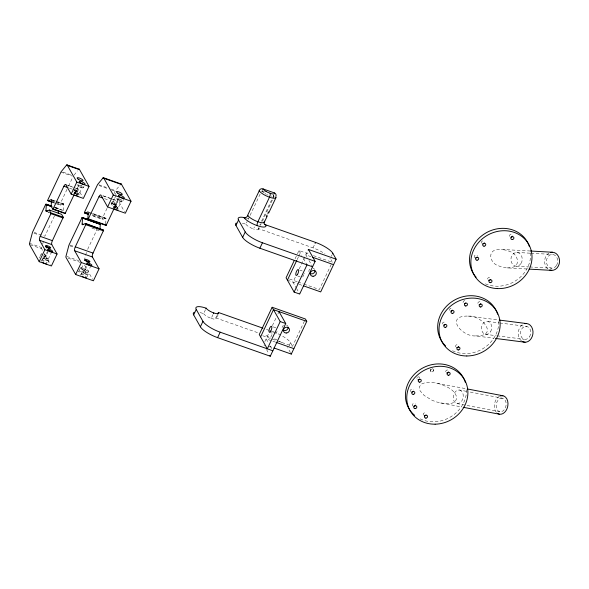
<?xml version="1.0" encoding="UTF-8"?>
<svg xmlns="http://www.w3.org/2000/svg" width="589" height="589" viewBox="0 0 589 589"><rect width="100%" height="100%" fill="white"/><g stroke="black" fill="none" stroke-linecap="round" stroke-linejoin="round"><path stroke-width="0.44" stroke-dasharray="2.94 2.21" d="M63.354 210.59L63.759 204.56A1.568 0.537 -70.6 0 0 63.376 203.89L58.495 202.167M105.652 223.872L106.005 218.821A1.568 0.537 -70.6 0 0 105.622 218.144L92.105 213.38M261.369 191.337L261.796 190.969L262.488 191.337L262.039 191.042M42.614 250.369L41.731 248.808A1.568 0.537 -70.6 0 1 41.767 247.608L42.474 244.943M42.71 244.052L43.417 241.387M84.227 260.632L85.412 256.193M85.648 255.302L86.59 251.746M67.013 189.363L60.107 203.971L60.262 205.156M107.014 208.373L102.339 218.283L102.508 219.41M258.807 227.56L258.372 228.598L313.002 247.859A15.653 4.226 25.3 0 1 325.003 253.852M259.815 225.131L260.39 223.746M272.751 197.506L273.598 195.695L273.362 195.114A6.251 1.686 25.3 0 1 272.582 196.166L272.427 196.181A6.943 1.877 25.3 0 1 270.999 196.034M262.355 190.74L262.164 191.153A6.251 1.686 25.3 0 0 265.043 193.59M54.438 215.964L44.874 236.182L32.675 231.882M68.545 186.124L72.749 177.23M39.978 256.635L41.252 253.933M41.672 260.89L43.269 257.511M73.927 193.575L74.472 192.434M74.56 193.766L76.091 190.527A3.129 1.075 -70.6 0 1 78.05 188.995L82.475 196.836M44.308 258.137L47.834 250.671M75.201 192.794L78.727 185.329M43.402 255.707A2.003 0.537 25.3 0 0 45.861 256.348L47.834 252.18M76.769 190.991L78.735 186.838M76.96 192.493L77.498 191.351A2.82 0.758 25.3 0 0 74.95 189.26M46.273 258.306L46.914 256.959M48.283 259.072L51.42 252.438M78.786 194.561A2.003 0.537 25.3 0 0 76.393 192.861A2.003 0.537 25.3 0 0 75.804 193.619A2.003 0.537 25.3 0 0 78.786 194.561L81.142 189.584M47.967 262.561L48.924 260.529M83.351 187.722L83.991 186.374M87.636 249.353L96.905 229.754M113.964 193.678L115.127 191.226A1.568 0.537 -70.6 0 1 115.488 190.63L120.723 184.224M78.749 271.448L80.34 268.069M115.091 194.584L115.724 193.236M111.196 203.779L111.733 202.638M81.488 268.422L83.056 265.109M112.381 203.087L115.915 195.622M80.759 275.019L82.357 271.639M113.206 207.357L113.751 206.209M83.505 272L86.244 266.191M114.399 206.658L117.925 199.192M114.413 207.865L116.74 202.947A3.129 1.075 -70.6 0 1 117.852 201.372M85.118 270.123L87.076 265.978M116.011 204.781L119.147 198.147M116.18 206.319A2.82 0.758 25.3 0 0 112.801 203.919A2.82 0.758 25.3 0 0 111.984 204.994A2.82 0.758 25.3 0 0 116.18 206.319L116.659 205.23M85.302 272.508L86.259 270.484M87.525 272.869L90.272 267.06M117.991 208.403A2.003 0.537 25.3 0 0 115.658 206.702A2.003 0.537 25.3 0 0 114.98 207.416A2.003 0.537 25.3 0 0 117.991 208.403L121.555 200.886M86.995 276.756L88.276 274.054M122.703 201.247L123.661 199.222M200.046 312.597A15.653 4.226 25.3 0 1 203.617 313.628L205.392 309.88M242.329 223.172A15.653 4.226 25.3 0 1 245.9 224.203L247.189 221.479M248.153 219.432L249.28 217.047M250.089 215.346L260.286 193.774M203.617 313.628A6.884 1.863 25.3 0 0 211.201 318.391L213.122 314.305M245.9 224.203A6.884 1.863 25.3 0 0 253.476 228.966L254.441 226.927M211.201 318.391A6.884 1.863 25.3 0 0 215.817 317.92L217.105 315.196M261.479 221.346L271.684 199.774M218.151 314.784L215.817 318.885M260.426 225.359L261.199 223.724M262.363 221.273L274.018 196.601L273.51 195.239M295.06 258.799L297.011 254.669M297.401 253.844L298.962 250.546L310.05 254.455M297.18 259.528L298.351 257.054M298.741 256.23L300.302 252.924M264.859 341.576L268.488 333.904M272.39 325.643L276.293 317.39M277.853 314.084L279.031 311.61M295.31 277.176L292.969 282.131L296.098 287.69M299.212 268.915L307.62 251.135M266.434 329.413L273.296 331.828L270.719 337.276L263.857 334.861M313.002 247.859L314.614 244.45M289.228 345.397L290.517 342.673A15.653 4.226 25.3 0 0 273.296 331.828M303.998 284.112L319.356 289.523L332.233 262.274L330.385 258.357M331.349 256.318L331.997 254.956M277.176 340.832L292.534 346.251L305.021 319.827M258.468 229.452L259.248 227.818M57.877 208.69L58.201 208.329L58.525 208.83M74.081 175.11L77.571 170.839M63.376 203.89L60.387 205.193L55.381 203.433M105.622 218.144L102.633 219.454L91.648 215.581M530.387 251.01L500.23 249.375A16.345 14.703 -29.4 0 0 497.322 249.707C486.691 250.524 490.365 263.99 498.574 265.779A26.1 23.479 -29.4 0 0 502.284 267.119L505.966 267.811L528.097 269.055M507.129 267.892L507.99 267.899A16.345 14.703 -29.4 0 0 510.899 267.568C521.53 266.751 517.856 253.285 509.647 251.496A26.1 23.479 -29.4 0 0 505.936 250.156L501.092 249.383M475.654 335.907C499.457 336.415 481.817 314.901 468.137 316.072C444.327 315.557 461.975 337.077 475.654 335.907L493.744 338.219M516.781 252.445L530.1 253.189M530.984 253.233L552.291 254.419M516.354 266.213L528.782 266.905M529.673 266.95L551.864 268.186M468.137 316.072L498.294 319.945M487.972 321.461L498.861 322.853M499.766 322.971L526.986 326.461M485.248 334.294L496.137 335.686M497.042 335.804L524.262 339.293M465.001 388.512L431.943 382.342L425.818 382.452L421.488 384.013L419.353 386.877L419.339 388.755L420.156 390.897L424.19 395.491L431.789 400.1A47.002 42.283 -29.4 0 0 437.075 402.073L461.378 406.94M440.682 402.986C460.664 407.522 461.548 392.399 444.386 385.766A47.002 42.283 -29.4 0 0 439.099 383.792L435.492 382.879M459.589 390.028A6.884 4.933 -79.2 0 1 461.783 401.013A6.884 4.933 -79.2 0 1 453.412 399.32A6.884 4.933 -79.2 0 1 459.589 390.028L468.527 391.737M470.316 392.075L502.483 398.216A6.884 4.933 -79.2 0 1 504.685 409.2A6.884 4.933 -79.2 0 1 496.306 407.507A6.884 4.933 -79.2 0 1 502.483 398.216M456.931 403.546L499.833 411.733M264.726 192.051L262.105 191.094M313.466 255.655L332.233 262.274M311.051 256.716L305.853 254.882L307.193 257.26M62.927 172.091L71.055 174.962M98.856 184.762L107.728 187.891M111.056 189.062L115.488 190.63M60.932 172.121L72.322 176.133M99.07 185.564L108.369 188.841M111.748 190.033L115.127 191.226M102.839 195.695L117.623 200.908M103.495 196.056L111.939 199.03M112.786 199.332L117.859 201.114M68.567 185.52L73.139 187.133M76.187 188.208L77.719 188.745M65.85 184.688L73.176 187.273M73.986 187.56L78.05 188.995M104.54 198.648L108.98 200.208M112.308 201.386L116.74 202.947M69.583 188.23L72.027 189.091M72.837 189.378L76.091 190.527M299.86 270.115L302.231 270.955M297.747 276.013L300.125 276.852M289.493 278.995L297.173 281.704M298.019 282.006L303.144 283.81M287.417 280.173L298.167 283.964M299.035 284.266L302.496 285.488M92.488 213.439L105.799 218.129M88.725 212.187L91.266 213.085M52.973 200.142L55.418 201.004M56.227 201.283L63.546 203.868M89.108 212.865L106.005 218.821M51.177 199.583L55.248 201.018M51.56 200.26L55.624 201.696M56.441 201.983L63.759 204.56M92.399 214.661L102.383 218.18M52.001 201.048L55.256 202.196M56.065 202.483L60.13 203.919M92.12 215.39L102.258 218.961M51.876 201.836L54.313 202.697M57.567 203.838L60.012 204.7M52.126 202.285L54.689 203.183M54.968 207.188L58.267 208.381M55.211 207.586L63.347 210.45M54.431 207.527L63.376 210.685M54.49 207.63L58.554 208.94M47.952 211.9L49.579 212.474M47.783 211.922L49.41 212.489M91.958 228.127L95.654 229.43M96.39 229.695L100.086 230.998M69.966 245.031L74.192 246.519M34.029 233.215L38.903 234.93M69.958 245.878L73.286 247.056M273.038 326.843L276.204 327.963M29.568 243.309L41.767 247.608M66.859 256.458L78.683 260.625M30.348 244.796L41.731 248.808M68.199 258.144L80.398 262.444M269.342 332.181L273.303 333.573M215.817 317.92L258.711 333.043M262.672 335.723L276.322 340.53M275.674 342.216L266.147 338.852L268.385 342.827M268.768 346.141L272.236 347.363M268.047 195.114L267.207 194.738M273.311 195.084L273.716 195.298M308.982 260.441L312.56 266.795M298.962 250.546L301.649 255.309M303.438 258.483L306.567 264.041M296.547 288.485L299.676 294.044M290.517 342.673L292.534 346.251M290.458 352.59L287.94 348.121A15.653 4.226 25.3 0 0 287.587 347.569M270.174 346.001L272.854 350.764M263.99 345.051L264.409 345.795M266.508 349.513L269.018 353.982M119.14 202.204L124.463 211.635M84.602 265.175L92.517 279.223M44.374 253.491L47.451 258.954M47.886 259.734L50.529 264.417M521.626 341.053A9.395 7.355 -82.7 0 1 518.261 332.608A9.395 7.355 -82.7 0 1 522.818 324.458M498.802 321.417A31.305 28.162 -29.4 0 1 483.51 348.313A31.305 28.162 -29.4 0 1 452.359 350.646M455.724 346.884A1.568 1.406 -29.4 0 1 456.35 344.933A1.568 1.406 -29.4 0 1 458.389 345.257M442.523 324.002A1.568 1.406 -29.4 0 1 443.723 322.146A1.568 1.406 -29.4 0 1 445.527 323.214M449.834 310.374A1.568 1.406 -29.4 0 1 450.666 308.261A1.568 1.406 -29.4 0 1 452.683 309.173M477.848 303.335A1.568 1.406 -29.4 0 1 480.838 302.606M463.094 302.555A1.568 1.406 -29.4 0 1 464.382 300.743A1.568 1.406 -29.4 0 1 466.12 301.885M547.755 268.82A9.078 7.473 -86.8 0 1 548.896 253.182M530.601 252.895A31.305 28.162 -29.4 0 1 515.611 280.791A31.305 28.162 -29.4 0 1 483.65 283M481.522 243.139A1.568 1.406 -29.4 0 1 482.516 240.997A1.568 1.406 -29.4 0 1 484.408 242.219M509.618 236.366A1.568 1.406 -29.4 0 1 510.796 234.326A1.568 1.406 -29.4 0 1 512.57 235.659M474.94 257.621A1.568 1.406 -29.4 0 1 475.109 255.162A1.568 1.406 -29.4 0 1 477.362 256.193M487.604 279.068A1.568 1.406 -29.4 0 1 490.608 278.339M432.223 368.751A1.568 1.406 -29.4 0 1 433.246 370.805A1.568 1.406 -29.4 0 1 430.765 371.217A1.568 1.406 -29.4 0 1 431.384 368.891M496.35 412.359A9.395 6.729 -79.2 0 1 494.605 403.436A9.395 6.729 -79.2 0 1 499.811 396.147M466.554 389.763A31.305 28.162 -29.4 0 1 451.012 416.681A31.305 28.162 -29.4 0 1 419.743 418.676M445.763 371.777A1.568 1.406 -29.4 0 1 447.044 370.025A1.568 1.406 -29.4 0 1 448.781 371.085M417.461 377.269A1.568 1.406 -29.4 0 1 419.839 377.682M416.887 378.403A1.568 1.406 -29.4 0 1 417.064 377.748M410.835 391.597A1.568 1.406 -29.4 0 1 411.313 389.285A1.568 1.406 -29.4 0 1 413.478 390.198M423.322 415.039A1.568 1.406 -29.4 0 1 424.168 412.977A1.568 1.406 -29.4 0 1 426.178 413.802M413.095 406.042A1.568 1.406 -29.4 0 1 413.073 403.679A1.568 1.406 -29.4 0 1 415.429 404.26M113.125 207.652A2.82 0.758 25.3 0 1 114.722 207.468A2.82 0.758 25.3 0 1 117.741 209.051M116.261 208.366A2.82 0.758 25.3 0 1 113.846 206.165A2.82 0.758 25.3 0 1 118.087 207.748A2.82 0.758 25.3 0 1 117.042 208.653M117.726 199.885A3.254 0.876 25.3 0 1 117.564 198.449A3.254 0.876 25.3 0 1 121.754 200.201M118.058 199.546A2.003 0.537 25.3 0 1 119.942 199.538M120.797 200.017A2.003 0.537 25.3 0 1 121.165 200.282M116.438 195.04A3.254 0.876 25.3 0 1 116.688 195.114M80.936 275.365A3.254 0.876 25.3 0 1 82.431 274.805A3.254 0.876 25.3 0 1 86.266 276.83M84.05 273.178A3.254 0.876 25.3 0 1 82.939 271.242A3.254 0.876 25.3 0 1 87.533 273.163M83.888 272.604A2.003 0.537 25.3 0 1 84.242 271.904A2.003 0.537 25.3 0 1 86.841 273.178M83.888 274.246A3.254 0.876 25.3 0 1 80.862 273.215A3.254 0.876 25.3 0 1 78.779 271.551M78.764 271.257A3.254 0.876 25.3 0 1 80.833 271.352A3.254 0.876 25.3 0 1 83.925 272.965M41.591 261.339A3.254 0.876 25.3 0 1 43.328 261.008A3.254 0.876 25.3 0 1 46.936 262.9M44.219 258.961A3.254 0.876 25.3 0 1 43.88 257.422A3.254 0.876 25.3 0 1 48.173 259.226M44.182 260.345A3.254 0.876 25.3 0 1 41.878 259.506M39.765 258.034A3.254 0.876 25.3 0 1 39.758 257.268M42.798 257.997A3.254 0.876 25.3 0 1 44.146 258.74M44.087 254.485A3.254 0.876 25.3 0 1 47.032 256.819A3.254 0.876 25.3 0 1 43.476 256.127M41.252 254.514A3.254 0.876 25.3 0 1 41.959 253.859M44.241 254.919A2.003 0.537 25.3 0 1 45.861 256.348M44.366 258.461A2.003 0.537 25.3 0 1 45.103 258.092A2.003 0.537 25.3 0 1 47.341 259.116M50.183 252.607A2.82 0.758 25.3 0 1 49.918 252.512M48.666 251.915A2.82 0.758 25.3 0 1 48.445 251.79M46.435 248.212A2.82 0.758 25.3 0 1 46.236 248.087M83.24 187A3.254 0.876 25.3 0 1 83.248 187.773M78.86 186.293A3.254 0.876 25.3 0 1 78.138 184.607A3.254 0.876 25.3 0 1 82.394 186.271M74.398 189.29A2.003 0.537 25.3 0 1 76.806 190.91A2.003 0.537 25.3 0 1 74.295 190.365M78.793 185.66A2.003 0.537 25.3 0 1 80.31 185.535M81.039 185.866A2.003 0.537 25.3 0 1 81.761 186.315M73.897 193.648A2.82 0.758 25.3 0 1 75.65 193.685A2.82 0.758 25.3 0 1 78.374 195.099M74.405 190.402A2.82 0.758 25.3 0 1 76.982 192.463A2.82 0.758 25.3 0 1 73.706 191.734M77.52 191.315A2.82 0.758 25.3 0 1 74.243 190.593M277.044 331.29A3.129 1.075 -70.6 0 1 275.365 334.051M282.087 327.543A3.129 2.812 -29.4 0 1 283.493 325.43M286.394 325.01A3.129 2.812 -29.4 0 1 287.859 326.24M274.665 338.852A15.653 4.226 25.3 0 1 282.727 343.277M246.6 218.166A15.653 4.226 25.3 0 1 248.477 218.755M273.546 195.798A6.935 1.87 25.3 0 1 273.075 197.175M304.189 273.097A3.129 1.075 -70.6 0 1 304.101 273.671M303.865 274.562A3.129 1.075 -70.6 0 1 302.621 276.948M308.901 271.684A3.129 2.812 -29.4 0 1 310.587 268.532M312.965 268.209A3.129 2.812 -29.4 0 1 314.681 269.512M329.862 258.144A15.653 4.226 25.3 0 1 330.223 258.704M258.409 228.606A6.935 1.87 25.3 0 1 253.469 228.959M266.353 194.318A6.994 1.892 25.3 0 1 264.991 193.553M529.614 336.739A6.575 5.146 -82.7 0 0 526.492 326.365A6.575 5.146 -82.7 0 0 520.772 335.539A6.575 5.146 -82.7 0 0 529.614 336.739M490.593 331.732A6.575 5.146 -82.7 0 0 487.471 321.358A6.575 5.146 -82.7 0 0 481.758 330.532A6.575 5.146 -82.7 0 0 490.593 331.732M521.081 263.379A6.884 5.669 -86.8 0 0 517.289 252.482A6.884 5.669 -86.8 0 0 511.333 262.12A6.884 5.669 -86.8 0 0 521.081 263.379M556.59 265.352A6.884 5.669 -86.8 0 0 552.799 254.455A6.884 5.669 -86.8 0 0 546.85 264.093A6.884 5.669 -86.8 0 0 556.59 265.352M431.973 371.873A1.568 1.406 -29.4 0 0 433.43 369.664A1.568 1.406 -29.4 0 0 430.787 369.737A1.568 1.406 -29.4 0 0 431.973 371.873M112.528 203.846A2.82 0.758 25.3 0 0 116.725 205.178A2.82 0.758 25.3 0 0 113.346 202.778A2.82 0.758 25.3 0 0 112.528 203.846M112.97 203.846A2.003 0.537 25.3 0 0 115.981 204.832A2.003 0.537 25.3 0 0 113.64 203.131A2.003 0.537 25.3 0 0 112.97 203.846M81.496 269.261A3.254 0.876 25.3 0 0 86.244 270.668A3.254 0.876 25.3 0 0 82.165 267.892A3.254 0.876 25.3 0 0 81.496 269.261M82.077 269.18A2.003 0.537 25.3 0 0 85.088 270.167A2.003 0.537 25.3 0 0 82.747 268.466A2.003 0.537 25.3 0 0 82.077 269.18M75.311 193.582A2.82 0.758 25.3 0 0 79.515 194.922A2.82 0.758 25.3 0 0 76.15 192.529A2.82 0.758 25.3 0 0 75.311 193.582"/><path stroke-width="0.88" d="M52.046 206.768L46.354 204.626M99.997 228.62L100.285 224.409L82.548 218.055M48.18 200.893L51.177 199.583A1.568 0.537 -70.6 0 1 51.56 200.26L51.147 206.268L45.751 204.243L32.675 231.882A1.568 0.537 -70.6 0 0 32.402 232.64L29.568 243.309A1.568 0.537 -70.6 0 0 29.531 244.509L39.205 261.678L51.405 265.978L57.074 253.992L51.773 244.575A3.129 1.075 -70.6 0 1 52.392 240.665L63.259 217.245L61.639 214.359L49.321 210.023L46.325 211.326A1.568 0.537 -70.6 0 1 45.942 210.656L46.354 204.758M58.259 213.27L58.436 210.744M82.261 217.474L100.255 224.181L82.114 217.444L69.127 244.737A1.568 0.537 -70.6 0 0 68.847 245.488L66.012 256.156A1.568 0.537 -70.6 0 0 65.983 257.364L75.65 274.526L93.393 280.784L99.062 268.798L92.421 257.003A3.129 1.075 -70.6 0 1 93.033 253.086L103.635 230.189L85.508 223.415L82.512 224.726A1.568 0.537 -70.6 0 1 82.136 224.048L82.548 218.158M99.062 268.798L81.319 262.539L74.678 250.745A3.129 1.075 -70.6 0 1 75.296 246.828L85.758 224.689L85.633 223.459M57.074 253.992L44.874 249.692L39.573 240.275A3.129 1.075 -70.6 0 1 40.185 236.358L50.978 213.52L49.439 210.059M85.758 224.689L103.524 230.895M262.746 189.923L263.187 188.966L274.305 192.89A3.092 2.783 -30.3 0 1 275.947 196.181M51.177 206.378L52.944 209.228L63.892 186.227A3.129 1.075 -70.6 0 1 65.85 184.688L71.159 194.105L83.358 198.405L89.027 186.411L79.353 169.249L67.153 164.949A1.568 0.537 -70.6 0 0 66.535 165.119L61.3 171.524A1.568 0.537 -70.6 0 0 60.932 172.121L47.827 199.892L48.062 200.849L51.434 202.034M39.205 261.678L44.874 249.692M71.159 194.105L76.828 182.111L67.153 164.949M52.774 209.213L65.121 213.542L74.177 194.576M88.269 214.389L84.772 213.159L84.551 212.143L97.384 184.968A1.568 0.537 -70.6 0 1 97.745 184.372L102.987 177.966A1.568 0.537 -70.6 0 1 103.598 177.797L121.341 184.055L131.016 201.217L125.347 213.211L107.603 206.953L100.962 195.158A3.129 1.075 -70.6 0 0 98.996 196.697L88.151 219.16L87.886 218.688L106.27 225.086L114.03 208.69M75.65 274.526L81.319 262.539M107.603 206.953L113.272 194.966L103.598 177.797M279.031 311.61L285.739 323.523L270.277 356.22L217.599 337.644A15.653 4.226 25.3 0 1 200.378 326.799L193.663 314.887L196.24 309.439A15.653 4.226 25.3 0 1 206.194 308.18A6.884 1.863 25.3 0 0 213.778 312.943A6.884 1.863 25.3 0 0 218.394 312.472L263.003 328.198M312.56 266.795L259.874 248.219A15.653 4.226 25.3 0 1 242.653 237.374L235.946 225.462L238.523 220.014A15.653 4.226 25.3 0 1 245.849 217.959M205.87 308.857L206.194 308.18M200.378 326.799L202.955 321.351L196.24 309.439M242.653 237.374L245.23 231.926L238.523 220.014M213.446 313.628L213.77 312.943M217.591 314.173L218.394 312.472M266.353 216.509L267.082 214.978M267.804 213.446L268.532 211.907M264.336 222.215L267.237 216.089M268.687 213.019L275.932 197.69M217.599 337.644L220.176 332.196A15.653 4.226 25.3 0 1 202.955 321.351M259.874 248.219L262.451 242.771A15.653 4.226 25.3 0 1 245.23 231.926M272.14 307.267L259.256 334.515L267.31 348.813L280.195 321.565L272.14 307.267L305.411 319.002L306.759 321.38L291.297 354.077L273.966 347.974M294.279 260.448L286.077 277.794L294.132 292.085L299.676 294.044L315.137 261.347L308.43 249.434L308.106 250.111M260.596 336.901L273.48 309.652L306.759 321.38M287.417 280.173L296.79 260.36M315.093 243.426L315.579 242.41L264.284 224.321M294.132 292.085L307.016 264.836M332.476 253.933L332.8 253.248A15.653 4.226 25.3 0 0 315.579 242.41M332.8 253.248L336.157 259.204L320.696 291.908L303.364 285.798M65.342 213.255L53.165 208.911M106.27 225.086L105.946 225.44L105.63 224.939M84.89 213.196L87.886 211.893A1.568 0.537 -70.6 0 1 88.262 212.563L87.857 218.593M530.387 251.01L552.357 252.232M529.01 269.107L551.797 270.373M499.163 320.055L526.161 323.516M495.482 338.439L525.093 342.238M467.718 389.027L502.969 395.764M463.19 407.286L499.347 414.192M274.305 192.883A6.17 1.664 25.3 0 1 273.458 193.995A6.928 1.87 25.3 0 1 271.794 193.81L267.958 192.426A7.002 1.892 25.3 0 1 266.014 191.366M308.43 249.434L336.157 259.204M66.535 165.119L78.735 169.418A1.568 0.537 -70.6 0 1 79.353 169.249M102.987 177.966L120.723 184.224A1.568 0.537 -70.6 0 1 121.341 184.055M312.781 257.327L333.58 264.66M262.451 242.771L315.137 261.347M76.828 182.111L89.027 186.411M113.272 194.966L131.016 201.217M98.996 196.697L102.324 197.867M63.892 186.227L67.963 187.655M84.514 212.703L88.74 214.197M47.805 200.4L51.876 201.836M46.067 204.081L51.766 206.084M88.151 219.16L105.88 225.396M45.677 204.383L51.368 206.393M81.871 217.783L90.735 220.912M91.847 221.302L99.607 224.034L100.005 223.732M85.898 223.93L103.627 230.166M45.942 210.656L47.569 211.223M51.037 212.894L63.237 217.194M82.136 224.048L83.822 224.645M50.912 213.674L63.111 217.982M75.296 246.828L93.033 253.086M40.185 236.358L52.392 240.665M280.195 321.565L285.739 323.523M74.678 250.745L92.421 257.003M39.573 240.275L51.773 244.575M276.543 342.518L293.874 348.629M220.176 332.196L272.854 350.764M291.084 353.709L291.297 354.077M269.858 355.469L270.277 356.22M524.806 323.656A9.395 7.355 -82.7 0 1 532.898 333.97A9.395 7.355 -82.7 0 1 522.288 341.48M445.615 345.979A31.305 28.162 -29.4 0 1 453.368 300.729A31.305 28.162 -29.4 0 1 497.639 314.224M458.485 346.612A1.568 1.406 -29.4 0 1 456.718 347.562M445.24 324.289A1.568 1.406 -29.4 0 1 443.753 324.981M452.536 310.123A1.568 1.406 -29.4 0 1 450.865 311.007M480.749 303.681A1.568 1.406 -29.4 0 1 479.137 304.609M465.744 303.004A1.568 1.406 -29.4 0 1 464.434 303.6M550.295 252.541A9.078 7.473 -86.8 0 1 559.55 261.45A9.078 7.473 -86.8 0 1 549.751 269.983M476.111 277.22A31.305 28.162 -29.4 0 1 486.021 232.891A31.305 28.162 -29.4 0 1 529.415 246.622M484.224 242.94A1.568 1.406 -29.4 0 1 482.744 243.809M512.268 236.476A1.568 1.406 -29.4 0 1 510.972 237.176M477.075 257.106A1.568 1.406 -29.4 0 1 475.595 257.82M490.401 279.539A1.568 1.406 -29.4 0 1 488.531 280.224M500.414 395.918A9.395 6.729 -79.2 0 1 507.814 405.976A9.395 6.729 -79.2 0 1 497.447 413.368M414.641 415.326A31.305 28.162 -29.4 0 1 420.362 369.406A31.305 28.162 -29.4 0 1 465.413 382.526M448.649 371.946A1.568 1.406 -29.4 0 1 446.734 372.83M419.677 379.014A1.568 1.406 -29.4 0 1 417.954 379.728M413.088 391.42A1.568 1.406 -29.4 0 1 411.711 391.979M426.002 414.921A1.568 1.406 -29.4 0 1 424.301 415.709M415.223 405.482A1.568 1.406 -29.4 0 1 413.817 406.226M118.05 209.993A2.82 0.758 25.3 0 1 117.182 209.978M116.247 209.713A2.82 0.758 25.3 0 1 115.459 209.389M114.487 208.881A2.82 0.758 25.3 0 1 114.281 208.756M121.709 201.615A3.254 0.876 25.3 0 1 119.052 200.68M86.819 263.997A2.82 0.758 25.3 0 1 91.059 265.911M86.605 277.691A3.254 0.876 25.3 0 1 82.453 276.55M87.29 274.422A3.254 0.876 25.3 0 1 84.632 273.487M87.466 264.395A2.003 0.537 25.3 0 1 89.226 264.962A2.003 0.537 25.3 0 1 90.596 265.963M84.558 260.441A2.82 0.758 25.3 0 1 86.767 260.942A2.82 0.758 25.3 0 1 89.049 262.341M85.692 260.853A2.003 0.537 25.3 0 1 88.578 262.385M46.796 263.997A3.254 0.876 25.3 0 1 42.622 262.341M48.018 260.581A3.254 0.876 25.3 0 1 45.486 259.697M45.817 247.093A2.003 0.537 25.3 0 1 47.216 247.225A2.003 0.537 25.3 0 1 49.086 248.263M48.004 250.583A2.003 0.537 25.3 0 1 51.103 251.842M47.923 250.192A2.82 0.758 25.3 0 1 51.552 251.827M45.581 246.592A2.82 0.758 25.3 0 1 49.535 248.256M82.438 187.781A3.254 0.876 25.3 0 1 79.913 186.897M77.954 196.152A2.82 0.758 25.3 0 1 77.004 195.879M76.217 195.555A2.82 0.758 25.3 0 1 75.723 195.312M288.131 327.064A3.129 2.812 -29.4 0 1 283.11 330.09M193.663 314.887A15.653 4.226 25.3 0 1 194.525 312.258M275.924 196.895A9.395 2.54 25.3 0 1 269.239 197.138A9.395 2.54 25.3 0 1 259.212 190.843L247.616 215.36A9.395 2.54 25.3 0 0 258.019 221.795A9.395 2.54 25.3 0 0 264.181 221.111M270.086 193.31A3.129 1.075 -70.6 0 1 269.475 197.227L257.879 221.751A3.129 1.075 -70.6 0 0 257.26 225.661M259.108 190.807A2.997 2.805 -55.7 0 1 262.878 188.855A3.114 2.916 -55.3 0 1 263.187 188.966A6.199 1.671 25.3 0 0 266.014 191.366M247.895 215.427A3.159 2.518 -42.9 0 1 243.787 217.54M314.982 270.631A3.129 2.812 -29.4 0 1 310.16 273.51M235.946 225.462A15.653 4.226 25.3 0 1 236.285 223.04M263.901 222.465A3.129 2.812 -29.4 0 0 265.661 224.807A12.516 3.379 25.3 0 1 257.82 225.859A12.516 3.379 25.3 0 1 243.817 217.496M466.812 355.977A31.305 28.162 -29.4 0 0 497.33 312.56A31.305 28.162 -29.4 0 0 444.592 312.553A31.305 28.162 -29.4 0 0 466.812 355.977M458.338 349.962A1.568 1.406 -29.4 0 0 459.81 347.76A1.568 1.406 -29.4 0 0 457.167 347.819A1.568 1.406 -29.4 0 0 458.338 349.962M445.232 327.366A1.568 1.406 -29.4 0 0 446.734 325.18A1.568 1.406 -29.4 0 0 444.091 325.209A1.568 1.406 -29.4 0 0 445.232 327.366M452.323 313.4A1.568 1.406 -29.4 0 0 453.935 311.279A1.568 1.406 -29.4 0 0 451.307 311.183A1.568 1.406 -29.4 0 0 452.323 313.4M480.528 306.987A1.568 1.406 -29.4 0 0 482.126 304.859A1.568 1.406 -29.4 0 0 479.505 304.778A1.568 1.406 -29.4 0 0 480.528 306.987M465.722 305.978A1.568 1.406 -29.4 0 0 467.357 303.872A1.568 1.406 -29.4 0 0 464.736 303.747A1.568 1.406 -29.4 0 0 465.722 305.978M497.263 288.588A31.305 28.162 -29.4 0 0 529.747 246.364A31.305 28.162 -29.4 0 0 477.281 244.052A31.305 28.162 -29.4 0 0 497.263 288.588M484.018 246.187A1.568 1.406 -29.4 0 0 485.638 244.082A1.568 1.406 -29.4 0 0 483.017 243.964A1.568 1.406 -29.4 0 0 484.018 246.187M512.297 239.554A1.568 1.406 -29.4 0 0 513.748 237.345A1.568 1.406 -29.4 0 0 511.105 237.426A1.568 1.406 -29.4 0 0 512.297 239.554M477.038 260.205A1.568 1.406 -29.4 0 0 478.562 258.026A1.568 1.406 -29.4 0 0 475.919 258.034A1.568 1.406 -29.4 0 0 477.038 260.205M490.239 282.668A1.568 1.406 -29.4 0 0 491.896 280.585A1.568 1.406 -29.4 0 0 489.282 280.423A1.568 1.406 -29.4 0 0 490.239 282.668M435.109 424.183A31.305 28.162 -29.4 0 0 464.846 380.317A31.305 28.162 -29.4 0 0 412.028 381.216A31.305 28.162 -29.4 0 0 435.109 424.183M448.509 375.259A1.568 1.406 -29.4 0 0 449.989 373.058A1.568 1.406 -29.4 0 0 447.346 373.117A1.568 1.406 -29.4 0 0 448.509 375.259M419.67 382.143A1.568 1.406 -29.4 0 0 421.12 379.934A1.568 1.406 -29.4 0 0 418.477 380.015A1.568 1.406 -29.4 0 0 419.67 382.143M413.198 394.365A1.568 1.406 -29.4 0 0 414.685 392.178A1.568 1.406 -29.4 0 0 412.05 392.215A1.568 1.406 -29.4 0 0 413.198 394.365M425.935 418.116A1.568 1.406 -29.4 0 0 427.408 415.915A1.568 1.406 -29.4 0 0 424.765 415.974A1.568 1.406 -29.4 0 0 425.935 418.116M415.208 408.604A1.568 1.406 -29.4 0 0 416.673 406.395A1.568 1.406 -29.4 0 0 414.03 406.469A1.568 1.406 -29.4 0 0 415.208 408.604M119.53 196.645A3.254 0.876 25.3 0 0 124.279 198.059A3.254 0.876 25.3 0 0 120.2 195.283A3.254 0.876 25.3 0 0 119.53 196.645M117.52 193.074A3.254 0.876 25.3 0 0 122.269 194.48A3.254 0.876 25.3 0 0 118.19 191.705A3.254 0.876 25.3 0 0 117.52 193.074M87.717 264.152A2.82 0.758 25.3 0 0 91.913 265.477A2.82 0.758 25.3 0 0 88.534 263.084A2.82 0.758 25.3 0 0 87.717 264.152M85.707 260.581A2.82 0.758 25.3 0 0 89.896 261.906A2.82 0.758 25.3 0 0 86.524 259.506A2.82 0.758 25.3 0 0 85.707 260.581M48.489 250.318A2.82 0.758 25.3 0 0 52.693 251.658A2.82 0.758 25.3 0 0 49.329 249.257A2.82 0.758 25.3 0 0 48.489 250.318M46.472 246.739A2.82 0.758 25.3 0 0 50.676 248.079A2.82 0.758 25.3 0 0 47.311 245.687A2.82 0.758 25.3 0 0 46.472 246.739M80.141 182.7A3.254 0.876 25.3 0 0 85.022 184.283A3.254 0.876 25.3 0 0 81.194 181.522A3.254 0.876 25.3 0 0 80.141 182.7M78.123 179.122A3.254 0.876 25.3 0 0 83.005 180.713A3.254 0.876 25.3 0 0 79.184 177.944A3.254 0.876 25.3 0 0 78.123 179.122M270.734 331.047A3.129 1.075 -70.6 0 0 271.448 326.284A3.129 1.075 -70.6 0 0 269.004 330.363A3.129 1.075 -70.6 0 0 270.734 331.047M286.239 333.013A3.129 2.812 -29.4 0 0 289.199 328.618A3.129 2.812 -29.4 0 0 283.913 328.721A3.129 2.812 -29.4 0 0 286.239 333.013M297.555 274.319A3.129 1.075 -70.6 0 0 298.27 269.556A3.129 1.075 -70.6 0 0 295.825 273.635A3.129 1.075 -70.6 0 0 297.555 274.319M313.061 276.285A3.129 2.812 -29.4 0 0 316.021 271.897A3.129 2.812 -29.4 0 0 310.734 272A3.129 2.812 -29.4 0 0 313.061 276.285"/></g></svg>
